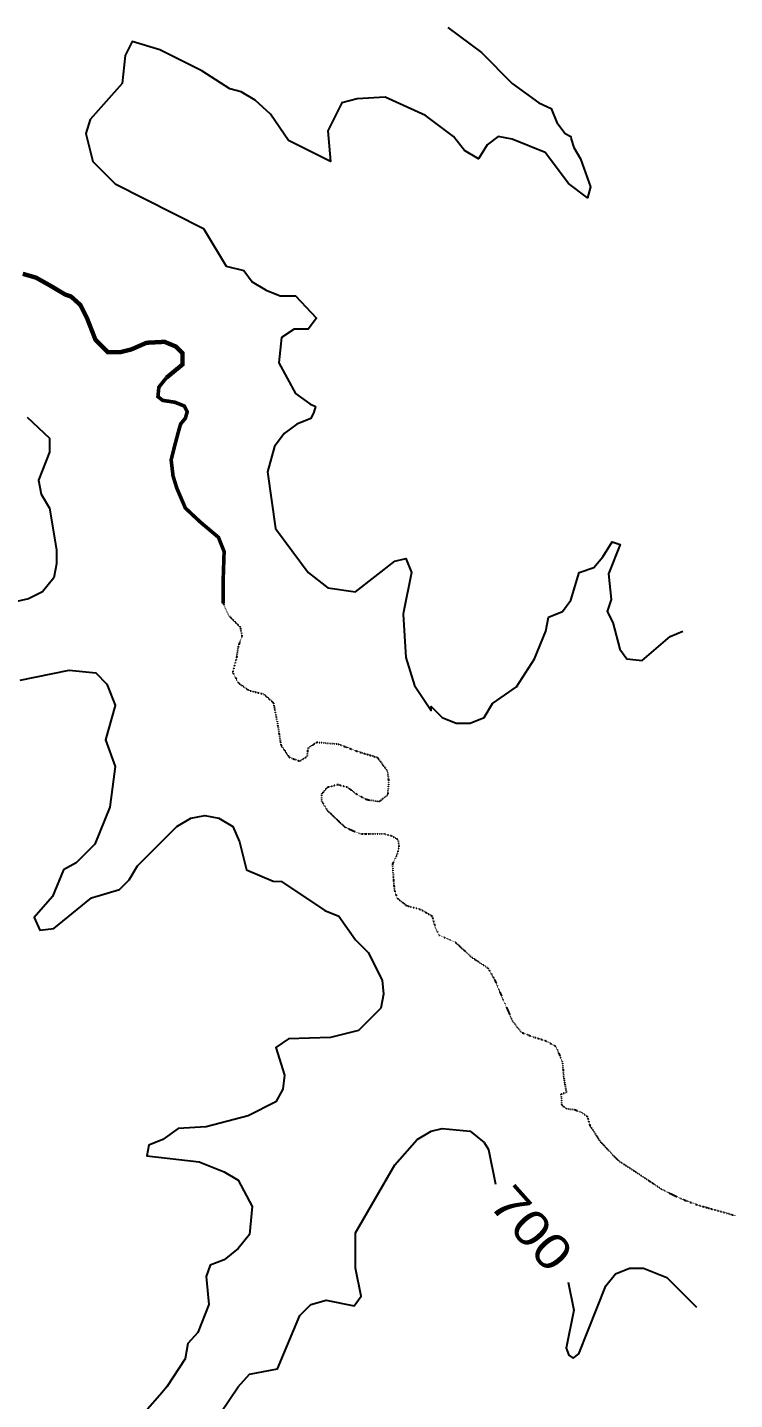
# Model space of a CAD drawing. Header units: inches. Extents: x -43639 to 75791, y -33466 to 47612.
# Drawn here: x 51504 to 75791, y -989 to 46151 of the extents above; entities that cross this region are included whole.
import ezdxf

# ---------------------------------------------------------------- set-up
doc = ezdxf.new("R2010")
doc.units = ezdxf.units.IN
doc.header["$LTSCALE"] = 8
doc.header["$MEASUREMENT"] = 0
doc.linetypes.add('DIVIDE3', pattern=[0.75, 0.25, -0.125, 0, -0.125, 0, -0.125, 0, -0.125])
doc.layers.add('TOPO100', color=14, linetype='CONTINUOUS')
doc.layers.add('TOPOCREEK', color=5, linetype='CONTINUOUS')
doc.styles.get("Standard").update_dxf_attribs({"font": 'txt', "height": 0.2})

# ---------------------------------------------------------------- blocks, each defined once
blk = doc.blocks.new('801')
at = {"layer": 'TOPO100', "linetype": 'Continuous'}
for points in [[(51497, 32759), (52265, 32039), (52265, 31559), (51881, 30599), (51977, 30119), (52265, 29639), (52505, 28199), (52505, 27719), (52409, 27239), (52025, 26759), (51545, 26519), (50681, 26327)], [(51257, 23726), (52876, 24059), (52876, 24059), (52937, 24071), (53849, 23975), (54233, 23591), (54233, 23591), (54521, 22871), (54517, 22857), (54517, 22857), (54185, 21671), (54521, 20759), (54329, 19367), (53817, 18087), (53177, 17447), (52745, 17207), (52361, 16295), (51737, 15575), (51929, 15143), (52409, 15191), (53705, 16247), (54665, 16535), (55001, 16871), (55289, 17351), (56633, 18695), (57113, 18983), (57593, 19079), (58073, 18983), (58553, 18695), (58793, 18167), (59033, 17207), (59945, 16823), (60233, 16804), (61721, 15815), (62201, 15623), (62777, 14807), (63209, 14375), (63689, 13415), (63737, 12935), (63641, 12455), (62873, 11687), (61913, 11447), (60473, 11399), (60041, 11111), (60329, 10151), (60281, 9671), (60041, 9239), (59081, 8759), (57641, 8375), (56681, 8327), (56153, 7943), (55673, 7751), (55610, 7384), (57401, 7175), (58265, 6839), (58745, 6551), (59225, 5639), (59129, 4679), (59129, 4679), (58745, 4199), (58265, 3815), (57785, 3623), (57641, 3239), (57737, 2279), (57353, 1319), (57017, 935), (56921, 407), (56297, -553), (56046, -840), (56046, -840), (55625, -1321)], [(58121, -1465), (58745, -553), (59129, -121), (60089, 71), (60857, 1895), (61241, 2279), (61769, 2423), (62729, 2231), (62969, 2567), (62777, 3527), (62777, 4734), (64121, 7079), (64889, 7943), (65369, 8231), (65753, 8327), (66713, 8231), (67193, 7847), (67337, 7607), (67577, 6407)], [(70073, 3047), (70265, 2087), (70005, 778), (70102, 534), (70248, 437), (70444, 583), (71369, 2915), (71705, 3335), (72185, 3527), (72665, 3527), (73465, 3207), (74489, 2183)]]:
    blk.add_lwpolyline(points, dxfattribs=at)
at = {"layer": 'TOPO100', "width": 1.2}
blk.add_text('700', height=1200, rotation=311.642, dxfattribs=at).set_placement((67300, 5698))
blk = doc.blocks.new('902')
at = {"layer": 'TOPO100', "linetype": 'Continuous'}
for points in [[(26347, 45997), (26009, 45287), (25865, 44807), (25385, 43847), (24761, 43655), (24377, 43943), (24146, 44519), (24281, 45863)], [(29675, 45867), (29753, 45479), (30233, 45095), (30713, 45191), (31001, 45671)], [(36857, 45959), (37262, 45587), (37626, 45621), (37626, 45621), (38009, 45863)], [(65945, 46151), (67097, 45287), (68153, 44231), (69065, 43559), (69497, 43367), (69689, 42887), (69977, 42503), (70169, 42407), (70175, 42317), (70265, 42023), (70505, 41639), (70841, 40679), (70745, 40295), (70086, 40789), (69284, 41859), (68153, 42311), (67673, 42407), (67289, 42119), (67001, 41639), (66521, 41927), (66137, 42407), (65177, 43127), (63785, 43751), (62825, 43703), (62297, 43559), (61817, 42599), (61913, 41543), (60473, 42263), (59849, 43175), (59321, 43655), (58841, 43943), (58457, 44039), (57497, 44663), (56057, 45383), (55097, 45671), (54857, 45191), (54761, 44231), (53657, 42983), (53513, 42503), (53753, 41543), (54521, 40775), (57554, 39239), (58327, 37952), (58937, 37799), (59225, 37415), (59705, 37127), (60185, 36935), (60713, 36935), (61433, 36167), (61145, 35783), (61145, 35783), (60665, 35783), (60233, 35495), (60137, 34631), (60713, 33575), (61199, 33221), (61395, 33124), (61346, 32929), (61241, 32711), (60761, 32519), (60320, 32196), (59993, 31751), (59753, 30887), (60019, 28932), (61145, 27431), (61817, 26903), (62777, 26759), (64121, 27815), (64505, 27911), (64697, 27431), (64423, 26062), (64423, 26062), (64409, 25991), (64505, 24503), (64793, 23543), (65369, 22679), (65369, 22823), (65753, 22439), (66233, 22247), (66713, 22247), (67193, 22439), (67481, 22919), (68297, 23495), (68921, 24455), (69305, 25415), (69401, 25895), (69881, 26087), (70169, 26471), (70457, 27431), (70960, 27598), (71266, 27959), (71266, 27959), (71586, 28484), (71867, 28389), (71867, 28389), (71465, 27383), (71555, 26503), (71417, 26087), (71609, 25703), (71849, 24791), (72089, 24455), (72617, 24407), (73577, 25223), (74009, 25415)]]:
    blk.add_lwpolyline(points, dxfattribs=at)

msp = doc.modelspace()

# ---------------------------------------------------------------- linework, layer by layer
at = {"layer": 'TOPO100', "linetype": 'Continuous'}
for points in [[(65945, 46151), (67097, 45287), (68153, 44231), (69065, 43559), (69497, 43367), (69689, 42887), (69977, 42503), (70169, 42407), (70175, 42317), (70265, 42023), (70505, 41639), (70841, 40679), (70745, 40295), (70086, 40789), (69284, 41859), (68153, 42311), (67673, 42407), (67289, 42119), (67001, 41639), (66521, 41927), (66137, 42407), (65177, 43127), (63785, 43751), (62825, 43703), (62297, 43559), (61817, 42599), (61913, 41543), (60473, 42263), (59849, 43175), (59321, 43655), (58841, 43943), (58457, 44039), (57497, 44663), (56057, 45383), (55097, 45671), (54857, 45191), (54761, 44231), (53657, 42983), (53513, 42503), (53753, 41543), (54521, 40775), (57554, 39239), (58327, 37952), (58937, 37799), (59225, 37415), (59705, 37127), (60185, 36935), (60713, 36935), (61433, 36167), (61145, 35783), (61145, 35783), (60665, 35783), (60233, 35495), (60137, 34631), (60713, 33575), (61199, 33221), (61395, 33124), (61346, 32929), (61241, 32711), (60761, 32519), (60320, 32196), (59993, 31751), (59753, 30887), (60019, 28932), (61145, 27431), (61817, 26903), (62777, 26759), (64121, 27815), (64505, 27911), (64697, 27431), (64423, 26062), (64423, 26062), (64409, 25991), (64505, 24503), (64793, 23543), (65369, 22679), (65369, 22823), (65753, 22439), (66233, 22247), (66713, 22247), (67193, 22439), (67481, 22919), (68297, 23495), (68921, 24455), (69305, 25415), (69401, 25895), (69881, 26087), (70169, 26471), (70457, 27431), (70960, 27598), (71266, 27959), (71266, 27959), (71586, 28484), (71867, 28389), (71867, 28389), (71465, 27383), (71555, 26503), (71417, 26087), (71609, 25703), (71849, 24791), (72089, 24455), (72617, 24407), (73577, 25223), (74009, 25415)], [(51497, 32759), (52265, 32039), (52265, 31559), (51881, 30599), (51977, 30119), (52265, 29639), (52505, 28199), (52505, 27719), (52409, 27239), (52025, 26759), (51545, 26519), (50681, 26327)], [(51257, 23726), (52876, 24059), (52876, 24059), (52937, 24071), (53849, 23975), (54233, 23591), (54233, 23591), (54521, 22871), (54517, 22857), (54517, 22857), (54185, 21671), (54521, 20759), (54329, 19367), (53817, 18087), (53177, 17447), (52745, 17207), (52361, 16295), (51737, 15575), (51929, 15143), (52409, 15191), (53705, 16247), (54665, 16535), (55001, 16871), (55289, 17351), (56633, 18695), (57113, 18983), (57593, 19079), (58073, 18983), (58553, 18695), (58793, 18167), (59033, 17207), (59945, 16823), (60233, 16804), (61721, 15815), (62201, 15623), (62777, 14807), (63209, 14375), (63689, 13415), (63737, 12935), (63641, 12455), (62873, 11687), (61913, 11447), (60473, 11399), (60041, 11111), (60329, 10151), (60281, 9671), (60041, 9239), (59081, 8759), (57641, 8375), (56681, 8327), (56153, 7943), (55673, 7751), (55610, 7384), (57401, 7175), (58265, 6839), (58745, 6551), (59225, 5639), (59129, 4679), (59129, 4679), (58745, 4199), (58265, 3815), (57785, 3623), (57641, 3239), (57737, 2279), (57353, 1319), (57017, 935), (56921, 407), (56297, -553), (56046, -840), (56046, -840), (55625, -1321)], [(58121, -1465), (58745, -553), (59129, -121), (60089, 71), (60857, 1895), (61241, 2279), (61769, 2423), (62729, 2231), (62969, 2567), (62777, 3527), (62777, 4734), (64121, 7079), (64889, 7943), (65369, 8231), (65753, 8327), (66713, 8231), (67193, 7847), (67337, 7607), (67577, 6407)]]:
    msp.add_lwpolyline(points, dxfattribs=at)
at = {"layer": 'TOPOCREEK', "linetype": 'DIVIDE3'}
for points, const_width in [([(51343, 37686), (51798, 37556), (52317, 37264), (52804, 36972), (52999, 36908), (53324, 36616), (53551, 36161), (53843, 35415), (54265, 34993), (54687, 34993), (55077, 35091), (55596, 35318), (56213, 35350), (56603, 35188), (56830, 34961), (56830, 34572), (56278, 34117)], 150), ([(56278, 34117), (56018, 33793), (55986, 33468), (56148, 33339), (56570, 33274), (56895, 33144), (56992, 32949), (56927, 32722), (56765, 32527), (56700, 32300), (56570, 31814), (56440, 31295), (56505, 30743), (56635, 30321), (56927, 29640), (57447, 29153), (58064, 28634), (58259, 28147), (58226, 27142), (58226, 26363)], 125)]:
    msp.add_lwpolyline(points, dxfattribs=dict(at, const_width=const_width))
for points in [[(58226, 26363), (58421, 25941), (58811, 25552), (58875, 25227), (58746, 24903), (58681, 24481), (58551, 23995), (58746, 23638), (59103, 23378), (59622, 23248), (59947, 22956), (60077, 22307), (60207, 21496), (60499, 21075), (60856, 20945), (61116, 21107), (61148, 21399), (61440, 21594), (62187, 21529), (62869, 21269), (63518, 21075), (63875, 20588), (63908, 20231), (63875, 19777), (63583, 19550), (63161, 19614), (62804, 19809), (62512, 20036), (62155, 20134), (61797, 20036), (61603, 19809), (61603, 19582), (61797, 19258), (62414, 18674), (62934, 18446), (63778, 18446), (64005, 18382), (64232, 18252), (64265, 18025), (64200, 17733), (64038, 17408), (64070, 16954), (64103, 16532), (64200, 16240), (64525, 15981), (65012, 15851), (65401, 15624), (65499, 15267), (65629, 14975)], [(65629, 14975), (66213, 14715), (66732, 14229), (67317, 13839), (67544, 13450), (67804, 12834), (68161, 12022), (68453, 11633), (68875, 11471), (69297, 11341), (69654, 11146), (69882, 10595), (69914, 10141), (70012, 9557), (69817, 9492), (69849, 9362), (69849, 9135), (70012, 9005), (70304, 8973), (70531, 8875), (70726, 8746), (70823, 8421), (71180, 7869), (71797, 7221), (72446, 6799), (73323, 6215), (74005, 5890), (74524, 5696), (75791, 5339)]]:
    msp.add_lwpolyline(points, dxfattribs=at)

# ---------------------------------------------------------------- block references
at = {"layer": 'TOPOCREEK'}
for name in ['902', '801']:
    msp.add_blockref(name, (0, 0), dxfattribs=at)

doc.saveas('drawing.dxf')
